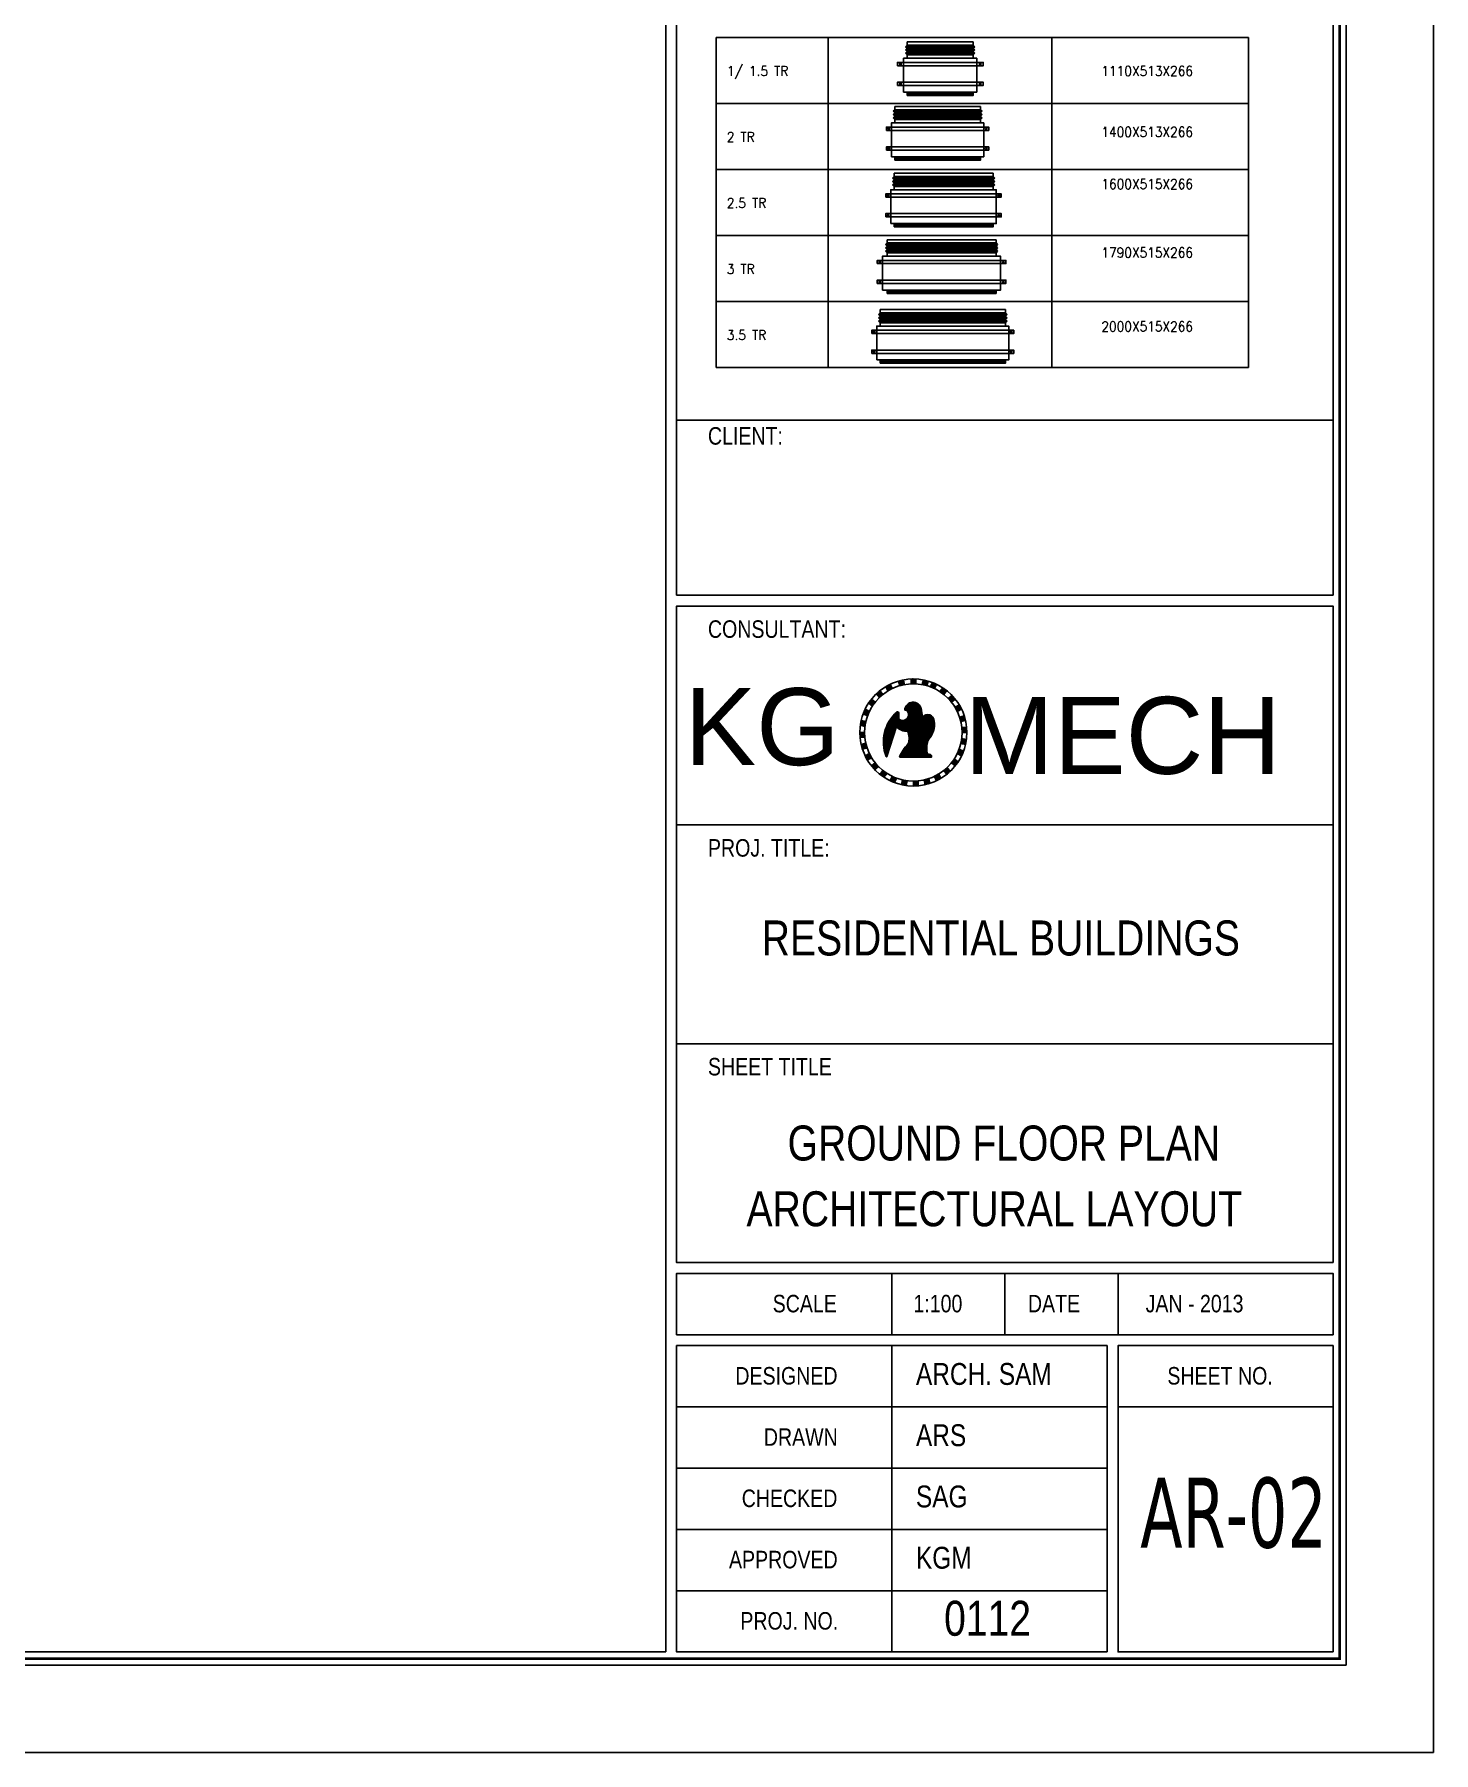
# Model space of a CAD drawing. Header units: millimetres. Extents: x -1288794 to 2153086, y -2701644 to -1428868.
# Drawn here: x 1000946 to 1022145, y -1519494 to -1493463 of the extents above; entities that cross this region are included whole.
import ezdxf
from ezdxf.enums import TextEntityAlignment as Align

# ---------------------------------------------------------------- set-up
doc = ezdxf.new("R2010")
doc.units = ezdxf.units.MM
doc.header["$LTSCALE"] = 100
for name, color, linetype in [('AC-HLTEXT', 100, 'Continuous'), ('DAIMENTION', 32, 'Continuous'), ('FCU-AC', 160, 'Continuous'), ('LOGO LINE', 7, 'Continuous'), ('LOGO1LINE', 7, 'Continuous'), ('TEXT', 4, 'Continuous')]:
    doc.layers.add(name, color=color, linetype=linetype)
doc.styles.add('ISTILO', font='sanss___.ttf', dxfattribs={"width": 0.8, "height": 400})
doc.styles.add('MKL', font='swisse.ttf')
doc.styles.add('ROMANS', font='romans.shx', dxfattribs={"width": 0.8})
doc.styles.add('SANSSERIF', font='sas_____.pfb')
doc.styles.add('TAHOMA', font='tahoma.ttf', dxfattribs={"width": 0.7})

# ---------------------------------------------------------------- blocks, each defined once
blk = doc.blocks.new('fcu-1    1.5 tr')
h = blk.add_hatch()
h.set_pattern_fill('NET', color=3)
h.paths.add_polyline_path([(78733, -1589179), (77733, -1589179), (77733, -1589229), (78733, -1589229)])
at = {"color": 3}
blk.add_lwpolyline([(77733, -1589229), (78733, -1589229), (78733, -1589179), (77733, -1589179)], close=True, dxfattribs=at)
at = {"layer": 'FCU-AC', "color": 5}
for p, q in [((77733, -1588466), (77708, -1588491)), ((78758, -1588491), (77708, -1588491)), ((77733, -1588516), (77708, -1588491)), ((77733, -1588516), (77708, -1588541)), ((78758, -1588541), (77708, -1588541)), ((77733, -1588566), (77708, -1588541)), ((77733, -1588566), (77708, -1588591)), ((78758, -1588591), (77708, -1588591)), ((77733, -1588616), (77708, -1588591)), ((78733, -1588516), (77733, -1588516)), ((78733, -1588566), (77733, -1588566)), ((78758, -1588491), (78733, -1588466)), ((78758, -1588491), (78733, -1588516)), ((78758, -1588541), (78733, -1588516)), ((78758, -1588541), (78733, -1588566)), ((78758, -1588591), (78733, -1588566)), ((78758, -1588591), (78733, -1588616))]:
    blk.add_line(p, q, dxfattribs=at)
at = {"layer": 'FCU-AC', "color": 1}
for p, q in [((78733, -1588416), (77733, -1588416)), ((77733, -1588416), (77733, -1588466)), ((77733, -1588466), (78733, -1588466)), ((78733, -1588616), (77733, -1588616)), ((77733, -1588616), (77733, -1588666)), ((78733, -1588466), (78733, -1588416)), ((78733, -1588666), (78733, -1588616)), ((77733, -1588666), (78733, -1588666))]:
    blk.add_line(p, q, dxfattribs=at)
at = {"layer": 'FCU-AC'}
for p, q in [((78733, -1588466), (77733, -1588466)), ((78788, -1588666), (77678, -1588666)), ((77678, -1588666), (77678, -1589179)), ((78788, -1589179), (78788, -1588666)), ((77678, -1589179), (78788, -1589179))]:
    blk.add_line(p, q, dxfattribs=at)
at = {"layer": 'FCU-AC', "color": 2}
for p, q in [((78733, -1588516), (77733, -1588516)), ((78733, -1588566), (77733, -1588566))]:
    blk.add_line(p, q, dxfattribs=at)
at = {"layer": 'FCU-AC', "color": 6}
for points in [[(77583, -1588779), (78883, -1588779), (78883, -1588729), (77583, -1588729)], [(77583, -1589079), (78883, -1589079), (78883, -1589029), (77583, -1589029)]]:
    blk.add_lwpolyline(points, close=True, dxfattribs=at)
for centre in [(77629, -1588755), (78837, -1588755), (77629, -1589055), (78837, -1589055)]:
    blk.add_circle(centre, 12.5, dxfattribs=at)
blk = doc.blocks.new('fcu 2.5 tr')
h = blk.add_hatch()
h.set_pattern_fill('NET', color=3)
h.paths.add_polyline_path([(83172, -1587743), (81672, -1587743), (81672, -1587793), (83172, -1587793)])
at = {"layer": 'FCU-AC'}
for p, q in [((81672, -1587030), (81647, -1587055)), ((83197, -1587055), (81647, -1587055)), ((81672, -1587080), (81647, -1587055)), ((81672, -1587080), (81647, -1587105)), ((83172, -1587030), (81672, -1587030)), ((83172, -1587080), (81672, -1587080)), ((83172, -1587080), (81672, -1587080)), ((83197, -1587055), (83172, -1587030)), ((83197, -1587055), (83172, -1587080)), ((83197, -1587105), (83172, -1587080)), ((83197, -1587105), (81647, -1587105)), ((81672, -1587130), (81647, -1587105)), ((81672, -1587130), (81647, -1587155)), ((83197, -1587155), (81647, -1587155)), ((81672, -1587180), (81647, -1587155)), ((83172, -1587130), (81672, -1587130)), ((83172, -1587130), (81672, -1587130)), ((83197, -1587105), (83172, -1587130)), ((83197, -1587155), (83172, -1587130)), ((83197, -1587155), (83172, -1587180))]:
    blk.add_line(p, q, dxfattribs=at)
at = {"layer": 'FCU-AC', "color": 1}
for p, q in [((83172, -1586980), (81672, -1586980)), ((81672, -1586980), (81672, -1587030)), ((81672, -1587030), (83172, -1587030)), ((83172, -1587030), (83172, -1586980)), ((83172, -1587180), (81672, -1587180)), ((81672, -1587180), (81672, -1587230)), ((81672, -1587230), (83172, -1587230)), ((83172, -1587230), (83172, -1587180))]:
    blk.add_line(p, q, dxfattribs=at)
at = {"layer": 'FCU-AC', "color": 6}
for points in [[(81547, -1587343), (83297, -1587343), (83297, -1587293), (81547, -1587293)], [(81547, -1587643), (83297, -1587643), (83297, -1587593), (81547, -1587593)]]:
    blk.add_lwpolyline(points, close=True, dxfattribs=at)
at = {"layer": 'FCU-AC'}
blk.add_lwpolyline([(81622, -1587743), (83222, -1587743), (83222, -1587230), (81622, -1587230)], close=True, dxfattribs=at)
at = {"layer": 'FCU-AC', "color": 3}
blk.add_lwpolyline([(81672, -1587793), (83172, -1587793), (83172, -1587743), (81672, -1587743)], close=True, dxfattribs=at)
at = {"layer": 'FCU-AC', "color": 6}
for centre in [(81584, -1587318), (83259, -1587318), (81584, -1587618), (83259, -1587618)]:
    blk.add_circle(centre, 12.5, dxfattribs=at)
blk = doc.blocks.new('fcu 3 tr')
h = blk.add_hatch()
h.set_pattern_fill('NET', color=3)
h.paths.add_polyline_path([(86304, -1585367), (84654, -1585367), (84654, -1585417), (86304, -1585417)])
at = {"layer": 'FCU-AC'}
for p, q in [((84654, -1584654), (84629, -1584679)), ((86329, -1584679), (84629, -1584679)), ((84654, -1584704), (84629, -1584679)), ((84654, -1584704), (84629, -1584729)), ((86329, -1584729), (84629, -1584729)), ((84654, -1584754), (84629, -1584729)), ((86304, -1584654), (84654, -1584654)), ((86304, -1584704), (84654, -1584704)), ((86304, -1584704), (84654, -1584704)), ((86304, -1584654), (86329, -1584679)), ((86304, -1584704), (86329, -1584679)), ((86304, -1584704), (86329, -1584729)), ((86304, -1584754), (86329, -1584729)), ((84654, -1584754), (84629, -1584779)), ((86329, -1584779), (84629, -1584779)), ((84654, -1584804), (84629, -1584779)), ((86304, -1584754), (84654, -1584754)), ((86304, -1584754), (84654, -1584754)), ((86304, -1584754), (86329, -1584779)), ((86304, -1584804), (86329, -1584779))]:
    blk.add_line(p, q, dxfattribs=at)
at = {"layer": 'FCU-AC', "color": 1}
for p, q in [((86304, -1584604), (84654, -1584604)), ((84654, -1584604), (84654, -1584654)), ((84654, -1584654), (86304, -1584654)), ((86304, -1584654), (86304, -1584604)), ((86304, -1584804), (84654, -1584804)), ((84654, -1584804), (84654, -1584854)), ((84654, -1584854), (86304, -1584854)), ((86304, -1584854), (86304, -1584804))]:
    blk.add_line(p, q, dxfattribs=at)
at = {"layer": 'FCU-AC', "color": 6}
for points in [[(84504, -1584967), (86454, -1584967), (86454, -1584917), (84504, -1584917)], [(84504, -1585267), (86454, -1585267), (86454, -1585217), (84504, -1585217)]]:
    blk.add_lwpolyline(points, close=True, dxfattribs=at)
at = {"layer": 'FCU-AC'}
blk.add_lwpolyline([(84584, -1585367), (86374, -1585367), (86374, -1584854), (84584, -1584854)], close=True, dxfattribs=at)
at = {"layer": 'FCU-AC', "color": 3}
blk.add_lwpolyline([(84654, -1585417), (86304, -1585417), (86304, -1585367), (84654, -1585367)], close=True, dxfattribs=at)
at = {"layer": 'FCU-AC', "color": 6}
for centre in [(84544, -1584942), (86414, -1584942), (84544, -1585242), (86414, -1585242)]:
    blk.add_circle(centre, 12.5, dxfattribs=at)
blk = doc.blocks.new('fcu 3.5 tr')
at = {"layer": 'FCU-AC'}
h = blk.add_hatch(dxfattribs=at)
h.set_pattern_fill('NET', color=3)
h.paths.add_polyline_path([(100970, -1580238), (99070, -1580238), (99070, -1580288), (100970, -1580288)])
for p, q in [((99045, -1579550), (99070, -1579525)), ((100970, -1579525), (99070, -1579525)), ((100995, -1579550), (100970, -1579525)), ((100995, -1579550), (99045, -1579550)), ((99045, -1579550), (99070, -1579575)), ((99045, -1579600), (99070, -1579575)), ((100995, -1579600), (99045, -1579600)), ((99045, -1579600), (99070, -1579625)), ((99045, -1579650), (99070, -1579625)), ((100995, -1579650), (99045, -1579650)), ((99045, -1579650), (99070, -1579675)), ((100970, -1579575), (99070, -1579575)), ((100970, -1579575), (99070, -1579575)), ((100970, -1579625), (99070, -1579625)), ((100970, -1579625), (99070, -1579625)), ((100995, -1579550), (100970, -1579575)), ((100995, -1579600), (100970, -1579575)), ((100995, -1579600), (100970, -1579625)), ((100995, -1579650), (100970, -1579625)), ((100995, -1579650), (100970, -1579675))]:
    blk.add_line(p, q, dxfattribs=at)
at = {"layer": 'FCU-AC', "color": 1}
for p, q in [((100970, -1579475), (99070, -1579475)), ((99070, -1579475), (99070, -1579525)), ((99070, -1579525), (100970, -1579525)), ((100970, -1579525), (100970, -1579475)), ((100970, -1579675), (99070, -1579675)), ((99070, -1579675), (99070, -1579725)), ((99070, -1579725), (100970, -1579725)), ((100970, -1579725), (100970, -1579675))]:
    blk.add_line(p, q, dxfattribs=at)
at = {"layer": 'FCU-AC', "color": 6}
for points in [[(98945, -1579838), (101095, -1579838), (101095, -1579788), (98945, -1579788)], [(98945, -1580138), (101095, -1580138), (101095, -1580088), (98945, -1580088)]]:
    blk.add_lwpolyline(points, close=True, dxfattribs=at)
at = {"layer": 'FCU-AC'}
blk.add_lwpolyline([(99020, -1580238), (101020, -1580238), (101020, -1579725), (99020, -1579725)], close=True, dxfattribs=at)
at = {"layer": 'FCU-AC', "color": 3}
blk.add_lwpolyline([(99070, -1580288), (100970, -1580288), (100970, -1580238), (99070, -1580238)], close=True, dxfattribs=at)
at = {"layer": 'FCU-AC', "color": 6}
for centre in [(98982, -1579813), (101057, -1579813), (98982, -1580113), (101057, -1580113)]:
    blk.add_circle(centre, 12.5, dxfattribs=at)
blk = doc.blocks.new('fcu 2 tr')
h = blk.add_hatch()
h.set_pattern_fill('NET', color=3)
h.paths.add_polyline_path([(80954, -1588493), (79654, -1588493), (79654, -1588543), (80954, -1588543)])
at = {"layer": 'FCU-AC'}
for p, q in [((79654, -1587780), (79629, -1587805)), ((80979, -1587805), (79629, -1587805)), ((79654, -1587830), (79629, -1587805)), ((79654, -1587830), (79629, -1587855)), ((80979, -1587855), (79629, -1587855)), ((79654, -1587880), (79629, -1587855)), ((80954, -1587780), (79654, -1587780)), ((80954, -1587830), (79654, -1587830)), ((80954, -1587830), (79654, -1587830)), ((80954, -1587780), (80979, -1587805)), ((80954, -1587830), (80979, -1587805)), ((80954, -1587830), (80979, -1587855)), ((80954, -1587880), (80979, -1587855)), ((79654, -1587880), (79629, -1587905)), ((80979, -1587905), (79629, -1587905)), ((79654, -1587930), (79629, -1587905)), ((80954, -1587880), (79654, -1587880)), ((80954, -1587880), (79654, -1587880)), ((80954, -1587880), (80979, -1587905)), ((80954, -1587930), (80979, -1587905))]:
    blk.add_line(p, q, dxfattribs=at)
at = {"layer": 'FCU-AC', "color": 1}
for p, q in [((80954, -1587730), (79654, -1587730)), ((79654, -1587730), (79654, -1587780)), ((79654, -1587780), (80954, -1587780)), ((80954, -1587780), (80954, -1587730)), ((80954, -1587930), (79654, -1587930)), ((79654, -1587930), (79654, -1587980)), ((79654, -1587980), (80954, -1587980)), ((80954, -1587980), (80954, -1587930))]:
    blk.add_line(p, q, dxfattribs=at)
at = {"layer": 'FCU-AC', "color": 6}
for points in [[(79529, -1588093), (81079, -1588093), (81079, -1588043), (79529, -1588043)], [(79529, -1588393), (81079, -1588393), (81079, -1588343), (79529, -1588343)]]:
    blk.add_lwpolyline(points, close=True, dxfattribs=at)
at = {"layer": 'FCU-AC'}
blk.add_lwpolyline([(79604, -1588493), (81004, -1588493), (81004, -1587980), (79604, -1587980)], close=True, dxfattribs=at)
at = {"layer": 'FCU-AC', "color": 3}
blk.add_lwpolyline([(79654, -1588543), (80954, -1588543), (80954, -1588493), (79654, -1588493)], close=True, dxfattribs=at)
at = {"layer": 'FCU-AC', "color": 6}
for centre in [(79566, -1588068), (81041, -1588068), (79566, -1588368), (81041, -1588368)]:
    blk.add_circle(centre, 12.5, dxfattribs=at)

msp = doc.modelspace()

# ---------------------------------------------------------------- hatches: boundary and pattern name
h = msp.add_hatch()
h.set_pattern_fill('ANSI36', color=6, scale=36.666455, angle=167.14286, style=0)
h.set_pattern_definition([(212.14286, (1015695.5356, -1501492.5794), (-4.352928, -8.148113), [11.458267, -2.291653, 0, -2.291653])])
h.paths.add_polyline_path([(1014039.3, -1503259.6, -0.0225273), (1014111.2, -1503246.6), (1014127.6, -1503318.4, 0.0247745), (1014055.6, -1503331.1)])
h = msp.add_hatch()
h.set_pattern_fill('ANSI36', color=6, scale=36.666455, angle=180, style=0)
h.set_pattern_definition([(225, (1015097.0053, -1501217.206), (-2.4306655, -8.91244), [11.458267, -2.291653, 0, -2.291653])])
h.paths.add_polyline_path([(1014227.4, -1503228.2, -0.0225273), (1014300.4, -1503231.5), (1014300.4, -1503305.1, 0.0247745), (1014227.4, -1503301.5)])
h = msp.add_hatch()
h.set_pattern_fill('ANSI36', color=6, scale=36.666455, angle=-167.14286, style=0)
h.set_pattern_definition([(237.85714, (1014454.0454, -1501087.4032), (-0.386519, -9.229861), [11.458267, -2.291653, 0, -2.291653])])
h.paths.add_polyline_path([(1014414.7, -1503241.5, -0.0225273), (1014485.1, -1503260.9), (1014468.7, -1503332.7, 0.0247745), (1014398.4, -1503313)])
h = msp.add_hatch()
h.set_pattern_fill('ANSI36', color=6, scale=36.666455, angle=38.57143, style=0)
h.set_pattern_definition([(83.57143, (1015342.1835, -1506787.814), (-3.656445, 8.4835216), [11.458267, -2.291653, 0, -2.291653])])
h.paths.add_polyline_path([(1013756.8, -1503405.1, 0.0225273), (1013701.8, -1503453.2), (1013747.8, -1503510.8, -0.0247745), (1013802.6, -1503462.5)])
h = msp.add_hatch()
h.set_pattern_fill('ANSI36', color=6, scale=36.666455, angle=25.71429, style=0)
h.set_pattern_definition([(70.71429, (1014703.504, -1506959.146), (-1.677009, 9.0844575), [11.458267, -2.291653, 0, -2.291653])])
h.paths.add_polyline_path([(1013910.6, -1503308.5, 0.0225273), (1013846.3, -1503343.1), (1013878.3, -1503409.5, -0.0247745), (1013942.4, -1503374.6)])
h = msp.add_hatch()
h.set_pattern_fill('ANSI36', color=6, scale=36.666455, angle=-25.71429, style=0)
h.set_pattern_definition([(19.28571, (1012254.6166, -1506204.5415), (6.056917, 6.975205), [11.458267, -2.291653, 0, -2.291653])])
h.paths.add_polyline_path([(1014614.4, -1503308.5, 0.0225273), (1014547.3, -1503279.8), (1014515.3, -1503346.2, -0.0247745), (1014582.6, -1503374.6)])
h = msp.add_hatch()
h.set_pattern_fill('ANSI36', color=6, scale=36.666455, angle=-38.57143, style=0)
h.set_pattern_definition([(6.42857, (1011823.139, -1505703.449), (7.4571865, 5.452531), [11.458267, -2.291653, 0, -2.291653])])
h.paths.add_polyline_path([(1014768.2, -1503405.1, 0.0225273), (1014709.1, -1503362.2), (1014663.2, -1503419.8, -0.0247745), (1014722.5, -1503462.5)])
h = msp.add_hatch()
h.set_pattern_fill('ANSI36', color=6, scale=36.666455, angle=-51.42857, style=0)
h.set_pattern_definition([(353.57143, (1011513.983, -1505118.9075), (8.4835216, 3.656445), [11.458267, -2.291653, 0, -2.291653])])
h.paths.add_polyline_path([(1014896.7, -1503533.6, 0.0225273), (1014848.6, -1503478.6), (1014791, -1503524.5, -0.0247745), (1014839.3, -1503579.3)])
h = msp.add_hatch()
h.set_pattern_fill('ANSI36', color=6, scale=36.666455, angle=64.28571, style=0)
h.set_pattern_definition([(109.28571, (1016427.8176, -1506047.1804), (-6.975205, 6.056917), [11.458267, -2.291653, 0, -2.291653])])
h.paths.add_polyline_path([(1013531.8, -1503687.4, 0.0225273), (1013503.1, -1503754.5), (1013569.5, -1503786.5, -0.0247745), (1013597.9, -1503719.2)])
h = msp.add_hatch()
h.set_pattern_fill('ANSI36', color=6, scale=36.666455, angle=51.42857, style=0)
h.set_pattern_definition([(96.42857, (1015926.7252, -1506478.658), (-5.452531, 7.4571865), [11.458267, -2.291653, 0, -2.291653])])
h.paths.add_polyline_path([(1013628.4, -1503533.6, 0.0225273), (1013585.5, -1503592.7), (1013643.1, -1503638.6, -0.0247745), (1013685.8, -1503579.3)])
h = msp.add_hatch()
h.set_pattern_fill('ANSI31', color=6, scale=36.45, style=0)
h.set_pattern_definition([(45, (1013678.9877, -1506308.6005), (-3.221755, 3.221755), [])])
h.paths.add_polyline_path([(1014185.7, -1504212.8, 0.1070133), (1014051, -1504413), (1014532.5, -1504413, 0.3835303), (1014539.5, -1504406.7, 0.674478), (1014482.7, -1504376.4), (1014467.3, -1504332.4, -0.1268388), (1014492.9, -1504147.3, 0.2280769), (1014579.6, -1503866.3, 0.6975506), (1014399.6, -1503805.9, 0.0308659), (1014379.7, -1503672.3, 0.880226), (1014133.6, -1503703.5), (1014155.6, -1503702.8, -1.0270626), (1014042.9, -1503836.1), (1014042.9, -1503747.1, 0.3506469), (1014024.5, -1503724.1, 0.2389572), (1014016.2, -1503726.2, 0.3170491), (1013849.9, -1504404.8, 0.7037758), (1013858.8, -1504404.6), (1014006.7, -1503950.3, 0.26839), (1014174.8, -1504017.3, -0.1721045)])
h = msp.add_hatch()
h.set_pattern_fill('ANSI36', color=6, scale=36.666455, angle=-64.28571, style=0)
h.set_pattern_definition([(340.71429, (1011342.651, -1504480.228), (9.0844575, 1.677009), [11.458267, -2.291653, 0, -2.291653])])
h.paths.add_polyline_path([(1014993.3, -1503687.4, 0.0225273), (1014958.7, -1503623), (1014892.3, -1503655, -0.0247745), (1014927.2, -1503719.2)])
h = msp.add_hatch()
h.set_pattern_fill('ANSI36', color=6, scale=36.666455, angle=90, style=0)
h.set_pattern_definition([(135, (1017084.591, -1504908.8536), (-8.9124403, 2.4306655), [11.458267, -2.291653, 0, -2.291653])])
h.paths.add_polyline_path([(1013451.5, -1504039.3, 0.0225273), (1013454.8, -1504112.2), (1013528.4, -1504112.2, -0.0247745), (1013524.8, -1504039.3)])
h = msp.add_hatch()
h.set_pattern_fill('ANSI36', color=6, scale=36.666455, angle=77.14286, style=0)
h.set_pattern_definition([(122.14286, (1016820.3337, -1505515.0173), (-8.148113, 4.352928), [11.458267, -2.291653, 0, -2.291653])])
h.paths.add_polyline_path([(1013471.8, -1503858.8, 0.0225273), (1013458.8, -1503930.7), (1013530.6, -1503947, -0.0247745), (1013543.3, -1503875.1)])
h = msp.add_hatch()
h.set_pattern_fill('ANSI36', color=6, scale=36.666455, angle=-77.14286, style=0)
h.set_pattern_definition([(327.85714, (1011317.734, -1503819.436), (9.229861, -0.386519), [11.458267, -2.291653, 0, -2.291653])])
h.paths.add_polyline_path([(1015053.3, -1503858.8, 0.0225273), (1015033.8, -1503788.4), (1014962, -1503804.8, -0.0247745), (1014981.8, -1503875.1)])
h = msp.add_hatch()
h.set_pattern_fill('ANSI36', color=6, scale=36.666455, angle=-90, style=0)
h.set_pattern_definition([(315, (1011440.482, -1503169.6674), (8.9124403, -2.4306655), [11.458267, -2.291653, 0, -2.291653])])
h.paths.add_polyline_path([(1015073.6, -1504039.3, 0.0225273), (1015070.3, -1503966.3), (1014996.7, -1503966.3, -0.0247745), (1015000.3, -1504039.3)])
h = msp.add_hatch()
h.set_pattern_fill('ANSI36', color=6, scale=36.666455, angle=102.85714, style=0)
h.set_pattern_definition([(147.85714, (1017207.339, -1504259.085), (-9.229861, 0.386519), [11.458267, -2.291653, 0, -2.291653])])
h.paths.add_polyline_path([(1013471.8, -1504219.7, 0.0225273), (1013491.3, -1504290.2), (1013563.1, -1504273.8, -0.0247745), (1013543.3, -1504203.4)])
h = msp.add_hatch()
h.set_pattern_fill('ANSI36', color=6, scale=36.666455, angle=-115.71429, style=0)
h.set_pattern_definition([(289.28571, (1012097.2555, -1502031.3406), (6.975205, -6.056917), [11.458267, -2.291653, 0, -2.291653])])
h.paths.add_polyline_path([(1014993.3, -1504391.2, 0.0225273), (1015022, -1504324), (1014955.6, -1504292, -0.0247745), (1014927.2, -1504359.4)])
h = msp.add_hatch()
h.set_pattern_fill('ANSI36', color=6, scale=36.666455, angle=-102.85714, style=0)
h.set_pattern_definition([(302.14286, (1011704.7394, -1502563.5037), (8.148113, -4.352928), [11.458267, -2.291653, 0, -2.291653])])
h.paths.add_polyline_path([(1015053.3, -1504219.7, 0.0225273), (1015066.3, -1504147.9), (1014994.5, -1504131.5, -0.0247745), (1014981.8, -1504203.4)])
h = msp.add_hatch()
h.set_pattern_fill('ANSI36', color=6, scale=36.666455, angle=115.71429, style=0)
h.set_pattern_definition([(160.71429, (1017182.422, -1503598.293), (-9.0844575, -1.677009), [11.458267, -2.291653, 0, -2.291653])])
h.paths.add_polyline_path([(1013531.8, -1504391.2, 0.0225273), (1013566.4, -1504455.5), (1013632.8, -1504423.5, -0.0247745), (1013597.9, -1504359.4)])
h = msp.add_hatch()
h.set_pattern_fill('ANSI36', color=6, scale=36.666455, angle=128.57143, style=0)
h.set_pattern_definition([(173.57143, (1017011.09, -1502959.6135), (-8.4835216, -3.656445), [11.458267, -2.291653, 0, -2.291653])])
h.paths.add_polyline_path([(1013628.4, -1504545, 0.0225273), (1013676.5, -1504600), (1013734.1, -1504554, -0.0247745), (1013685.8, -1504499.2)])
h = msp.add_hatch()
h.set_pattern_fill('ANSI36', color=6, scale=36.666455, angle=-128.57143, style=0)
h.set_pattern_definition([(276.42857, (1012598.348, -1501599.863), (5.452531, -7.4571865), [11.458267, -2.291653, 0, -2.291653])])
h.paths.add_polyline_path([(1014896.7, -1504545, 0.0225273), (1014939.6, -1504485.8), (1014882, -1504439.9, -0.0247745), (1014839.3, -1504499.2)])
h = msp.add_hatch()
h.set_pattern_fill('ANSI36', color=6, scale=36.666455, angle=141.42857, style=0)
h.set_pattern_definition([(186.42857, (1016701.934, -1502375.072), (-7.4571865, -5.452531), [11.458267, -2.291653, 0, -2.291653])])
h.paths.add_polyline_path([(1013756.8, -1504673.4, 0.0225273), (1013815.9, -1504716.3), (1013861.9, -1504658.7, -0.0247745), (1013802.6, -1504616)])
h = msp.add_hatch()
h.set_pattern_fill('ANSI36', color=6, scale=36.666455, angle=154.28571, style=0)
h.set_pattern_definition([(199.28571, (1016270.4564, -1501873.9795), (-6.056917, -6.975205), [11.458267, -2.291653, 0, -2.291653])])
h.paths.add_polyline_path([(1013910.6, -1504770, 0.0225273), (1013977.8, -1504798.7), (1014009.8, -1504732.3, -0.0247745), (1013942.4, -1504703.9)])
h = msp.add_hatch()
h.set_pattern_fill('ANSI36', color=6, scale=36.666455, angle=167.14286, style=0)
h.set_pattern_definition([(212.14286, (1015738.2933, -1501481.4634), (-4.352928, -8.148113), [11.458267, -2.291653, 0, -2.291653])])
h.paths.add_polyline_path([(1014082.1, -1504830, 0.0225273), (1014153.9, -1504843), (1014170.3, -1504771.2, -0.0247745), (1014098.4, -1504758.5)])
h = msp.add_hatch()
h.set_pattern_fill('ANSI36', color=6, scale=36.666455, angle=180, style=0)
h.set_pattern_definition([(225, (1015132.1296, -1501217.206), (-2.4306655, -8.9124403), [11.458267, -2.291653, 0, -2.291653])])
h.paths.add_polyline_path([(1014262.5, -1504850.3, 0.0225273), (1014335.5, -1504847), (1014335.5, -1504773.4, -0.0247745), (1014262.5, -1504777)])
h = msp.add_hatch()
h.set_pattern_fill('ANSI36', color=6, scale=36.666455, angle=-167.14286, style=0)
h.set_pattern_definition([(237.85714, (1014482.361, -1501094.458), (-0.386519, -9.229861), [11.458267, -2.291653, 0, -2.291653])])
h.paths.add_polyline_path([(1014443, -1504830, 0.0225273), (1014513.4, -1504810.5), (1014497, -1504738.7, -0.0247745), (1014426.7, -1504758.5)])
h = msp.add_hatch()
h.set_pattern_fill('ANSI36', color=6, scale=36.666455, angle=-154.28571, style=0)
h.set_pattern_definition([(250.71429, (1013821.569, -1501119.375), (1.677009, -9.0844575), [11.458267, -2.291653, 0, -2.291653])])
h.paths.add_polyline_path([(1014614.4, -1504770, 0.0225273), (1014678.8, -1504735.4), (1014646.8, -1504669, -0.0247745), (1014582.6, -1504703.9)])
h = msp.add_hatch()
h.set_pattern_fill('ANSI36', color=6, scale=36.666455, angle=-141.42857, style=0)
h.set_pattern_definition([(263.57143, (1013182.8895, -1501290.707), (3.656445, -8.4835216), [11.458267, -2.291653, 0, -2.291653])])
h.paths.add_polyline_path([(1014768.2, -1504673.4, 0.0225273), (1014823.2, -1504625.3), (1014777.3, -1504567.7, -0.0247745), (1014722.5, -1504616)])

# ---------------------------------------------------------------- linework, layer by layer
at = {"color": 6}
for p, q in [((1014055.6, -1503331.1), (1014039.3, -1503259.6)), ((1014055.6, -1503331.1), (1014039.3, -1503259.6)), ((1014127.6, -1503318.4), (1014111.2, -1503246.9)), ((1014227.4, -1503301.5), (1014227.4, -1503228.2)), ((1014227.4, -1503301.5), (1014227.4, -1503228.2)), ((1014300.4, -1503305.1), (1014300.4, -1503231.8)), ((1014300.4, -1503305.1), (1014300.4, -1503231.8)), ((1014398.4, -1503313), (1014414.7, -1503241.5)), ((1014398.4, -1503313), (1014414.7, -1503241.5)), ((1014468.7, -1503332.7), (1014485, -1503261.2)), ((1014468.7, -1503332.7), (1014485, -1503261.2)), ((1013747.8, -1503510.8), (1013702, -1503453.5)), ((1013747.8, -1503510.8), (1013702, -1503453.5)), ((1013802.6, -1503462.5), (1013756.8, -1503405.1)), ((1013802.6, -1503462.5), (1013756.8, -1503405.1)), ((1013878.3, -1503409.5), (1013846.5, -1503343.4)), ((1013878.3, -1503409.5), (1013846.5, -1503343.4)), ((1013942.4, -1503374.6), (1013910.6, -1503308.5)), ((1013942.4, -1503374.6), (1013910.6, -1503308.5)), ((1014582.6, -1503374.6), (1014614.4, -1503308.5)), ((1014582.6, -1503374.6), (1014614.4, -1503308.5)), ((1014663.2, -1503419.8), (1014708.9, -1503362.5)), ((1014663.2, -1503419.8), (1014708.9, -1503362.5)), ((1014722.5, -1503462.5), (1014768.2, -1503405.1)), ((1014722.5, -1503462.5), (1014768.2, -1503405.1)), ((1014791, -1503524.5), (1014848.3, -1503478.8)), ((1014791, -1503524.5), (1014848.3, -1503478.8)), ((1013569.5, -1503786.5), (1013503.4, -1503754.7)), ((1013569.5, -1503786.5), (1013503.4, -1503754.7)), ((1013597.9, -1503719.2), (1013531.8, -1503687.4)), ((1013597.9, -1503719.2), (1013531.8, -1503687.4)), ((1013643.1, -1503638.6), (1013585.8, -1503592.9)), ((1013643.1, -1503638.6), (1013585.8, -1503592.9)), ((1013685.8, -1503579.3), (1013628.4, -1503533.6)), ((1013685.8, -1503579.3), (1013628.4, -1503533.6)), ((1014042.9, -1503836.1), (1014042.9, -1503747.1)), ((1014133.6, -1503703.5), (1014155.6, -1503702.8)), ((1014839.3, -1503579.3), (1014896.7, -1503533.6)), ((1014839.3, -1503579.3), (1014896.7, -1503533.6)), ((1014892.3, -1503655), (1014958.4, -1503623.2)), ((1014892.3, -1503655), (1014958.4, -1503623.2)), ((1014927.2, -1503719.2), (1014993.3, -1503687.4)), ((1014927.2, -1503719.2), (1014993.3, -1503687.4)), ((1013524.8, -1504039.3), (1013451.5, -1504039.3)), ((1013524.8, -1504039.3), (1013451.5, -1504039.3)), ((1013530.6, -1503947), (1013459.1, -1503930.7)), ((1013530.6, -1503947), (1013459.1, -1503930.7)), ((1013543.3, -1503875.1), (1013471.8, -1503858.8)), ((1013543.3, -1503875.1), (1013471.8, -1503858.8)), ((1014006.7, -1503950.3), (1013858.8, -1504404.6)), ((1014962, -1503804.8), (1015033.5, -1503788.4)), ((1014962, -1503804.8), (1015033.5, -1503788.4)), ((1014981.8, -1503875.1), (1015053.3, -1503858.8)), ((1014981.8, -1503875.1), (1015053.3, -1503858.8)), ((1014996.7, -1503966.3), (1015070, -1503966.3)), ((1014996.7, -1503966.3), (1015070, -1503966.3)), ((1015000.3, -1504039.3), (1015073.6, -1504039.3)), ((1015000.3, -1504039.3), (1015073.6, -1504039.3)), ((1013528.4, -1504112.2), (1013455.1, -1504112.2)), ((1013528.4, -1504112.2), (1013455.1, -1504112.2)), ((1013543.3, -1504203.4), (1013471.8, -1504219.7)), ((1013543.3, -1504203.4), (1013471.8, -1504219.7)), ((1013563.1, -1504273.8), (1013491.6, -1504290.1)), ((1013563.1, -1504273.8), (1013491.6, -1504290.1)), ((1014955.6, -1504292), (1015021.7, -1504323.9)), ((1014955.6, -1504292), (1015021.7, -1504323.9)), ((1014981.8, -1504203.4), (1015053.3, -1504219.7)), ((1014981.8, -1504203.4), (1015053.3, -1504219.7)), ((1014994.5, -1504131.5), (1015066, -1504147.8)), ((1014994.5, -1504131.5), (1015066, -1504147.8)), ((1013597.9, -1504359.4), (1013531.8, -1504391.2)), ((1013597.9, -1504359.4), (1013531.8, -1504391.2)), ((1013632.8, -1504423.5), (1013566.7, -1504455.3)), ((1013632.8, -1504423.5), (1013566.7, -1504455.3)), ((1013685.8, -1504499.2), (1013628.4, -1504545)), ((1013685.8, -1504499.2), (1013628.4, -1504545)), ((1013734.1, -1504554), (1013676.7, -1504599.7)), ((1013734.1, -1504554), (1013676.7, -1504599.7)), ((1014051, -1504413), (1014532.5, -1504413)), ((1014467.3, -1504332.4), (1014482.7, -1504376.4)), ((1014839.3, -1504499.2), (1014896.7, -1504545)), ((1014839.3, -1504499.2), (1014896.7, -1504545)), ((1014882, -1504439.9), (1014939.3, -1504485.6)), ((1014882, -1504439.9), (1014939.3, -1504485.6)), ((1014927.2, -1504359.4), (1014993.3, -1504391.2)), ((1014927.2, -1504359.4), (1014993.3, -1504391.2)), ((1013802.6, -1504616), (1013756.8, -1504673.4)), ((1013802.6, -1504616), (1013756.8, -1504673.4)), ((1013861.9, -1504658.7), (1013816.2, -1504716)), ((1013861.9, -1504658.7), (1013816.2, -1504716)), ((1013942.4, -1504703.9), (1013910.6, -1504770)), ((1013942.4, -1504703.9), (1013910.6, -1504770)), ((1014009.8, -1504732.3), (1013977.9, -1504798.4)), ((1014009.8, -1504732.3), (1013977.9, -1504798.4)), ((1014098.4, -1504758.5), (1014082.1, -1504830)), ((1014098.4, -1504758.5), (1014082.1, -1504830)), ((1014170.3, -1504771.2), (1014154, -1504842.7)), ((1014170.3, -1504771.2), (1014154, -1504842.7)), ((1014262.5, -1504777), (1014262.5, -1504850.3)), ((1014262.5, -1504777), (1014262.5, -1504850.3)), ((1014335.5, -1504773.4), (1014335.5, -1504846.7)), ((1014335.5, -1504773.4), (1014335.5, -1504846.7)), ((1014426.7, -1504758.5), (1014443, -1504830)), ((1014426.7, -1504758.5), (1014443, -1504830)), ((1014497, -1504738.7), (1014513.4, -1504810.2)), ((1014497, -1504738.7), (1014513.4, -1504810.2)), ((1014582.6, -1504703.9), (1014614.4, -1504770)), ((1014582.6, -1504703.9), (1014614.4, -1504770)), ((1014646.8, -1504669), (1014678.6, -1504735.1)), ((1014646.8, -1504669), (1014678.6, -1504735.1)), ((1014722.5, -1504616), (1014768.2, -1504673.4)), ((1014722.5, -1504616), (1014768.2, -1504673.4)), ((1014777.3, -1504567.7), (1014823, -1504625.1)), ((1014777.3, -1504567.7), (1014823, -1504625.1))]:
    msp.add_line(p, q, dxfattribs=at)
for radius in [811.1, 737.7]:
    msp.add_circle((1014262.5, -1504039.3), radius, dxfattribs=at)
for centre, radius, start, end in [((1014414.4, -1504183.4), 606.4, 131.04915, 201.41384), ((1014022.4, -1503733.3), 9.44, 77.29223, 131.04915), ((1014019.3, -1503747.1), 23.6, 0, 77.29223), ((1014101, -1503771), 87.3, 228.24948, 51.30904), ((1014258.6, -1503703.6), 125, 8.86708, 179.93696), ((1013308.2, -1503900.3), 1095.5, 4.94242, 12.01413), ((1014478.5, -1503869.2), 101.2, 1.6654, 141.2563), ((1014148.6, -1503838.5), 180.7, 218.21967, 278.31391), ((1013904.6, -1504130.5), 292.9, 343.66509, 22.72588), ((1014244.2, -1503916.7), 339.2, 317.14623, 8.5385), ((1014580.6, -1504624), 570.1, 133.83872, 158.27138), ((1014838.9, -1504289.5), 374.1, 157.66136, 186.57627), ((1013854.3, -1504403.1), 4.72, 201.41384, 341.96166), ((1014505, -1504403), 34.7, 353.93332, 129.92852), ((1014532.5, -1504405.9), 7.08, 270, 353.93332)]:
    msp.add_arc(centre, radius, start, end, dxfattribs=at)
at = {"layer": 'DAIMENTION', "color": 3}
msp.add_line((1019342.6, -1493508.5), (1019342.6, -1498508.5), dxfattribs=at)
at = {"layer": 'FCU-AC', "color": 3}
for p, q in [((1011277.5, -1493508.5), (1019342.6, -1493508.5)), ((1011277.5, -1498508.5), (1011277.5, -1493508.5)), ((1012974.2, -1498508.5), (1012974.2, -1493508.5)), ((1016361.3, -1493508.5), (1016361.3, -1498508.5)), ((1011277.5, -1494508.5), (1019342.6, -1494508.5)), ((1011277.5, -1495508.5), (1019342.6, -1495508.5)), ((1011277.5, -1496508.5), (1019342.6, -1496508.5)), ((1011277.5, -1497508.5), (1019342.6, -1497508.5)), ((1011277.5, -1498508.5), (1019342.6, -1498508.5))]:
    msp.add_line(p, q, dxfattribs=at)
at = {"layer": 'LOGO LINE'}
msp.add_line((1010676.2, -1499307.1), (1020620.4, -1499307.1), dxfattribs=at)
msp.add_lwpolyline([(1022145, -1519493.9), (943387, -1519493.9), (943387, -1463806.4), (1022145, -1463806.4)], close=True, dxfattribs=at)
at = {"layer": 'LOGO1LINE'}
for p, q in [((1020620.4, -1505439.4), (1010676.2, -1505439.4)), ((1020620.4, -1508754.1), (1010676.2, -1508754.1)), ((1013937.2, -1512234.6), (1013937.2, -1513162.7)), ((1015650.6, -1512234.6), (1015650.6, -1513162.7)), ((1017364, -1512234.6), (1017364, -1513162.7)), ((1013937.2, -1517969.1), (1013937.2, -1513328.5)), ((1017198.2, -1514256.6), (1010676.2, -1514256.6)), ((1017364, -1514256.6), (1020620.4, -1514256.6)), ((1013937.2, -1515184.7), (1010676.2, -1515184.7)), ((1017198.2, -1515184.7), (1013937.2, -1515184.7)), ((1017198.2, -1516112.8), (1010676.2, -1516112.8)), ((1017198.2, -1517041), (1010676.2, -1517041))]:
    msp.add_line(p, q, dxfattribs=at)
for points in [[(1020819.1, -1518168), (944712.9, -1518168), (944712.9, -1465132.3), (1020819.1, -1465132.3)], [(1010510.4, -1517969.1), (944911.8, -1517969.1), (944911.8, -1465331.1), (1010510.4, -1465331.1)], [(1020620.4, -1501958.9), (1010676.2, -1501958.9), (1010676.2, -1492677.7), (1020620.4, -1492677.7)], [(1020620.4, -1512068.9), (1010676.2, -1512068.9), (1010676.2, -1502124.7), (1020620.4, -1502124.7)], [(1020620.4, -1513162.7), (1010676.2, -1513162.7), (1010676.2, -1512234.6), (1020620.4, -1512234.6)], [(1017198.2, -1517969.1), (1010676.2, -1517969.1), (1010676.2, -1513328.5), (1017198.2, -1513328.5)], [(1020620.4, -1517969.1), (1017364, -1517969.1), (1017364, -1513328.5), (1020620.4, -1513328.5)]]:
    msp.add_lwpolyline(points, close=True, dxfattribs=at)
at = {"layer": 'LOGO1LINE', "const_width": 39.8}
msp.add_lwpolyline([(1020719.7, -1518068.5), (944812.3, -1518068.5), (944812.3, -1465231.7), (1020719.7, -1465231.7)], close=True, dxfattribs=at)

# ---------------------------------------------------------------- block references
at = {"layer": 'FCU-AC'}
for name, p in [('fcu-1    1.5 tr', (936437.8, 94841.3)), ('fcu 2 tr', (934326.4, 93175.7))]:
    msp.add_blockref(name, p, dxfattribs=at)
at = {"layer": 'FCU-AC', "color": 3}
for name, p in [('fcu 2.5 tr', (932297.8, 91413.6)), ('fcu 3 tr', (929210.8, 88030.4)), ('fcu 3.5 tr', (914687.9, 81842.5))]:
    msp.add_blockref(name, p, dxfattribs=at)

# ---------------------------------------------------------------- texts
at = {"color": 6, "style": 'MKL'}
for s, p in [('KG', (1010794.9, -1504533.8)), ('MECH', (1015035.3, -1504666.6))]:
    msp.add_text(s, height=1166.4, dxfattribs=at).set_placement(p)
at = {"layer": 'AC-HLTEXT', "style": 'ROMANS', "width": 0.9}
for s, p in [('1/ 1.5 TR ', (1011437, -1494093.1)), ('1110X513X266', (1017111.5, -1494093.1)), ('1400X513X266', (1017111.5, -1495016.1)), ('2 TR ', (1011437, -1495093.1)), ('1600X515X266', (1017111.5, -1495806.3)), ('2.5 TR ', (1011437, -1496093.1)), ('1790X515X266', (1017111.5, -1496844.3)), ('3 TR', (1011437, -1497093.1)), ('3.5 TR', (1011437, -1498093.1)), ('2000X515X266', (1017111.5, -1497963.7))]:
    msp.add_text(s, height=150, dxfattribs=at).set_placement(p)
at = {"layer": 'TEXT', "color": 7, "style": 'ISTILO', "width": 0.8}
for s, height, p in [('CLIENT:', 265.18, (1011150.8, -1499678.7)), ('CONSULTANT:', 265.179, (1011150.8, -1502605.4)), ('PROJ. TITLE:', 265.179, (1011150.8, -1505920)), ('SHEET TITLE', 265.179, (1011150.8, -1509234.7)), ('SCALE', 265.18, (1012131.6, -1512823.7)), ('1:100', 265.18, (1014263.7, -1512823.7)), ('DATE', 265.18, (1015998.5, -1512823.7)), ('JAN - 2013', 265.18, (1017781.7, -1512823.7)), ('DESIGNED', 265.18, (1011566.3, -1513917.5)), ('ARCH. SAM', 331.47, (1014301.8, -1513922.8)), ('SHEET NO.', 265.18, (1018111.1, -1513917.5)), ('DRAWN', 265.18, (1011997.8, -1514845.6)), ('ARS', 331.47, (1014301.8, -1514850.9)), ('SAG', 331.47, (1014301.8, -1515779)), ('CHECKED', 265.18, (1011662.8, -1515773.8)), ('APPROVED', 265.18, (1011469.5, -1516701.9)), ('KGM', 331.47, (1014301.8, -1516707.1)), ('PROJ. NO.', 265.18, (1011642, -1517630))]:
    msp.add_text(s, height=height, dxfattribs=at).set_placement(p)
for s, p in [('RESIDENTIAL BUILDINGS', (1015588, -1507417.4)), ('GROUND FLOOR PLAN', (1015633.6, -1510523.8)), ('ARCHITECTURAL LAYOUT', (1015488.8, -1511520.2))]:
    msp.add_text(s, height=530.357, dxfattribs=at).set_placement(p, align=Align.CENTER)
at = {"layer": 'TEXT', "color": 30}
for s, height, style, width, p in [('AR-02', 1060.71, 'TAHOMA', 0.75, (1019113, -1516387.9)), ('0112', 529.73, 'SANSSERIF', 0.8, (1015386.9, -1517723))]:
    msp.add_text(s, height=height, dxfattribs=dict(at, style=style, width=width)).set_placement(p, align=Align.CENTER)

doc.saveas('drawing.dxf')
